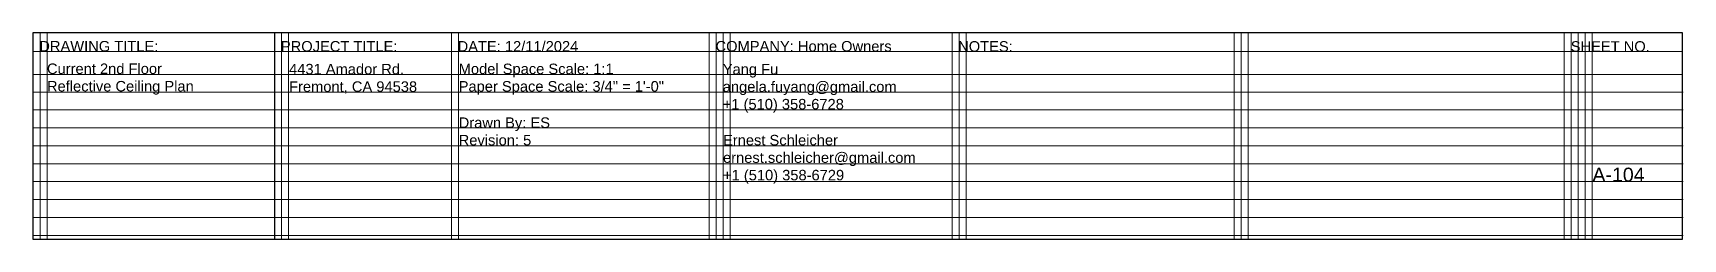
# Model space of a CAD drawing. Header units: inches. Extents: x 6 to 477, y 6 to 65.
import ezdxf

# ---------------------------------------------------------------- set-up
doc = ezdxf.new("R2010")
doc.units = ezdxf.units.IN
doc.header["$MEASUREMENT"] = 0
doc.layers.add('Title Block', color=7, linetype='Continuous')
doc.layers.add('Title Block Text', color=7, linetype='Continuous')
doc.layers.add('Title Block Guidlines', color=1, linetype='Continuous', lineweight=9)
doc.styles.add('Annotative', font='Arial.ttf')

msp = doc.modelspace()

# ---------------------------------------------------------------- linework, layer by layer
at = {"layer": 'Title Block'}
msp.add_line((74.98, 64.91), (74.98, 6), dxfattribs=at)
at = {"layer": 'Title Block', "lineweight": 5}
for p, q in [((125.55, 64.91), (125.55, 6)), ((199.1, 64.91), (199.1, 6)), ((268.55, 64.91), (268.55, 6)), ((349.11, 64.91), (349.11, 6)), ((443.34, 64.91), (443.34, 6))]:
    msp.add_line(p, q, dxfattribs=at)
at = {"layer": 'Title Block', "lineweight": -3}
msp.add_lwpolyline([(477.14, 64.91), (6, 64.91), (6, 6), (477.14, 6)], close=True, dxfattribs=at)
at = {"layer": 'Title Block Guidlines', "lineweight": 5}
for p, q in [((6, 64.91), (6, 6)), ((8, 64.91), (8, 6)), ((10, 64.91), (10, 6)), ((76.98, 64.91), (76.98, 6)), ((78.98, 64.91), (78.98, 6)), ((127.55, 64.91), (127.55, 6)), ((201.1, 64.91), (201.1, 6)), ((203.1, 64.91), (203.1, 6)), ((205.1, 64.91), (205.1, 6)), ((270.55, 64.91), (270.55, 6)), ((272.55, 64.91), (272.55, 6)), ((351.11, 64.91), (351.11, 6)), ((353.11, 64.91), (353.11, 6)), ((445.34, 64.91), (445.34, 6)), ((447.34, 64.91), (447.34, 6)), ((449.34, 64.91), (449.34, 6)), ((451.34, 64.91), (451.34, 6)), ((477.14, 59.58), (6, 59.58)), ((477.14, 53.08), (6, 53.08)), ((477.26, 48.03), (6.12, 48.03)), ((477.26, 42.91), (6.12, 42.91)), ((477.26, 37.78), (6.12, 37.78)), ((477.26, 32.66), (6.12, 32.66)), ((477.26, 27.53), (6.12, 27.53)), ((477.26, 22.41), (6.12, 22.41)), ((477.26, 17.28), (6.12, 17.28)), ((477.26, 12.16), (6.12, 12.16)), ((477.26, 7.03), (6.12, 7.03))]:
    msp.add_line(p, q, dxfattribs=at)

# ---------------------------------------------------------------- texts
at = {"layer": 'Title Block Text', "style": 'Annotative'}
for s, height, p in [('DRAWING TITLE:', 3, (7.8, 59.62)), ('PROJECT TITLE:', 3, (76.8, 59.6)), ('DATE: 12/11/2024', 3, (127.27, 59.59)), ('COMPANY: Home Owners', 3, (200.95, 59.61)), ('NOTES:', 3, (270.23, 59.57)), ('SHEET NO.', 3, (445.19, 59.56)), ('A-104', 4, (451.38, 22.4))]:
    msp.add_text(s, height=height, dxfattribs=at).set_placement(p)
at = {"layer": 'Title Block Text', "lineweight": 5, "char_height": 3, "attachment_point": 1, "style": 'Annotative'}
for s, insert, width in [('Current 2nd Floor \\PReflective Ceiling Plan', (9.99, 56.19), 44.9252), ('4431 Amador Rd. \\PFremont, CA 94538', (79.14, 56.08), 37.0177), ('\\A1;Model Space Scale: 1:1\\PPaper Space Scale: 3/4" = 1\'-0"', (127.58, 56.15), 71.989), ('Yang Fu\\Pangela.fuyang@gmail.com\\P+1 (510) 358-6728', (203, 56.06), 45.3983), ('Drawn By: ES\\PRevision: 5', (127.58, 40.77), 33.029), ('Ernest Schleicher\\Pernest.schleicher@gmail.com\\P+1 (510) 358-6729', (203.08, 35.78), 59.0188)]:
    msp.add_mtext(s, dxfattribs=dict(at, insert=insert, width=width))

doc.saveas('drawing.dxf')
